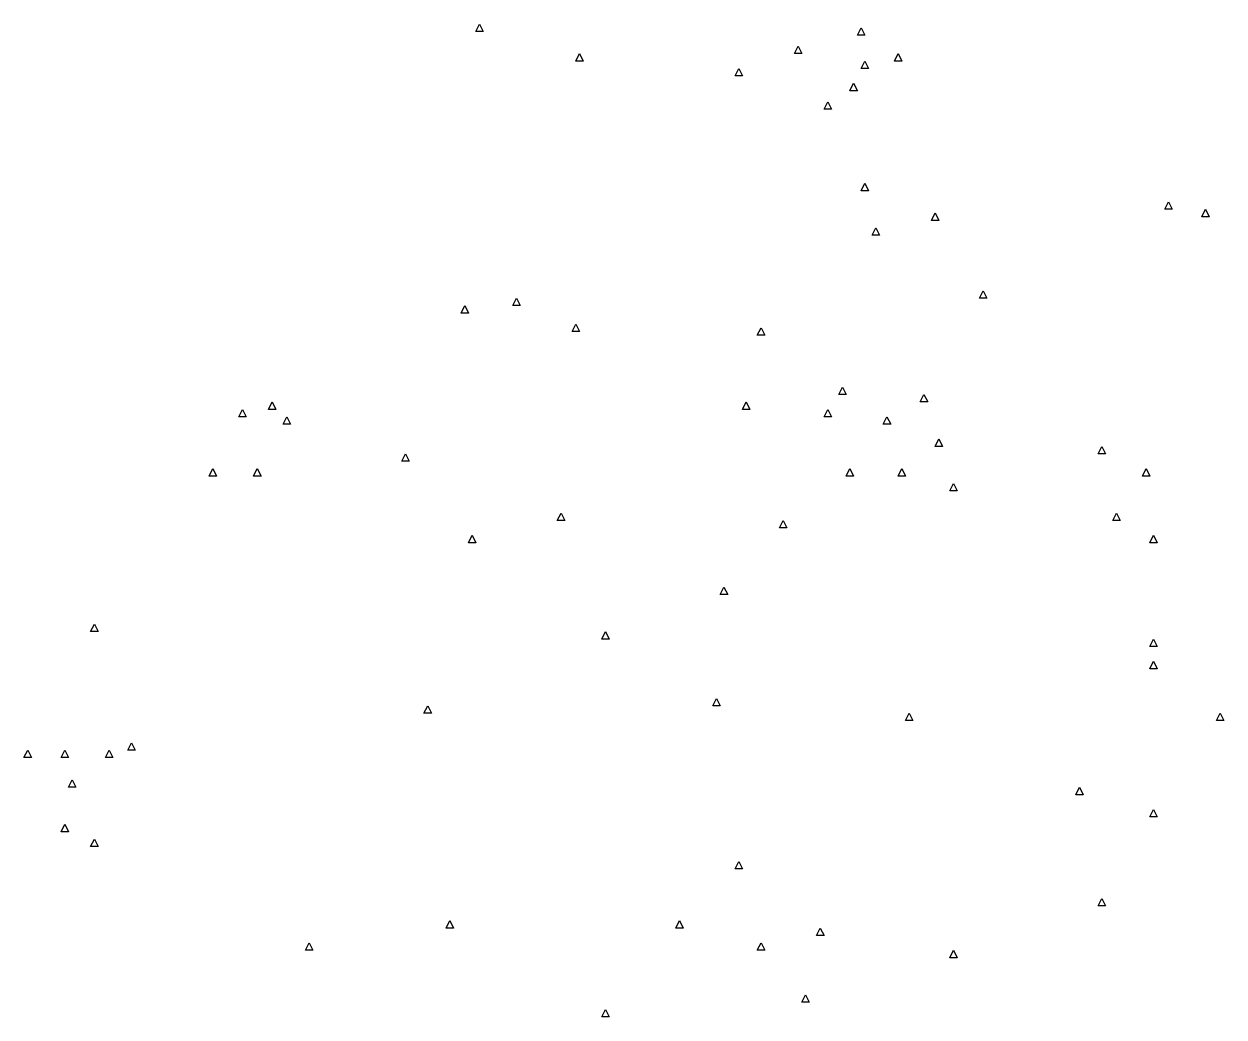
# Model space of a CAD drawing. Extents: x 36 to 1656, y 56 to 1396.
import ezdxf

# ---------------------------------------------------------------- set-up
doc = ezdxf.new("R2010")
doc.units = 0
doc.layers.add('points', color=7, linetype='CONTINUOUS')

msp = doc.modelspace()

# ---------------------------------------------------------------- linework, layer by layer
at = {"layer": 'points', "color": 7}
for points in [[(645.5, 1385.8125), (650.5, 1395.8125), (655.5, 1385.8125), (645.5, 1385.8125)], [(1160.5, 1380.8125), (1165.5, 1390.8125), (1170.5, 1380.8125), (1160.5, 1380.8125)], [(1075.5, 1355.8125), (1080.5, 1365.8125), (1085.5, 1355.8125), (1075.5, 1355.8125)], [(780.5, 1345.8125), (785.5, 1355.8125), (790.5, 1345.8125), (780.5, 1345.8125)], [(1165.5, 1335.8125), (1170.5, 1345.8125), (1175.5, 1335.8125), (1165.5, 1335.8125)], [(1210.5, 1345.8125), (1215.5, 1355.8125), (1220.5, 1345.8125), (1210.5, 1345.8125)], [(995.5, 1325.8125), (1000.5, 1335.8125), (1005.5, 1325.8125), (995.5, 1325.8125)], [(1150.5, 1305.8125), (1155.5, 1315.8125), (1160.5, 1305.8125), (1150.5, 1305.8125)], [(1115.5, 1280.8125), (1120.5, 1290.8125), (1125.5, 1280.8125), (1115.5, 1280.8125)], [(1165.5, 1170.8125), (1170.5, 1180.8125), (1175.5, 1170.8125), (1165.5, 1170.8125)], [(1575.5, 1145.8125), (1580.5, 1155.8125), (1585.5, 1145.8125), (1575.5, 1145.8125)], [(1260.5, 1130.8125), (1265.5, 1140.8125), (1270.5, 1130.8125), (1260.5, 1130.8125)], [(1625.5, 1135.8125), (1630.5, 1145.8125), (1635.5, 1135.8125), (1625.5, 1135.8125)], [(1180.5, 1110.8125), (1185.5, 1120.8125), (1190.5, 1110.8125), (1180.5, 1110.8125)], [(695.5, 1015.8125), (700.5, 1025.8125), (705.5, 1015.8125), (695.5, 1015.8125)], [(1325.5, 1025.8125), (1330.5, 1035.8125), (1335.5, 1025.8125), (1325.5, 1025.8125)], [(625.5, 1005.8125), (630.5, 1015.8125), (635.5, 1005.8125), (625.5, 1005.8125)], [(775.5, 980.8125), (780.5, 990.8125), (785.5, 980.8125), (775.5, 980.8125)], [(1025.5, 975.8125), (1030.5, 985.8125), (1035.5, 975.8125), (1025.5, 975.8125)], [(1135.5, 895.8125), (1140.5, 905.8125), (1145.5, 895.8125), (1135.5, 895.8125)], [(1245.5, 885.8125), (1250.5, 895.8125), (1255.5, 885.8125), (1245.5, 885.8125)], [(325.5, 865.8125), (330.5, 875.8125), (335.5, 865.8125), (325.5, 865.8125)], [(365.5, 875.8125), (370.5, 885.8125), (375.5, 875.8125), (365.5, 875.8125)], [(1005.5, 875.8125), (1010.5, 885.8125), (1015.5, 875.8125), (1005.5, 875.8125)], [(1115.5, 865.8125), (1120.5, 875.8125), (1125.5, 865.8125), (1115.5, 865.8125)], [(385.5, 855.8125), (390.5, 865.8125), (395.5, 855.8125), (385.5, 855.8125)], [(1195.5, 855.8125), (1200.5, 865.8125), (1205.5, 855.8125), (1195.5, 855.8125)], [(1265.5, 825.8125), (1270.5, 835.8125), (1275.5, 825.8125), (1265.5, 825.8125)], [(545.5, 805.8125), (550.5, 815.8125), (555.5, 805.8125), (545.5, 805.8125)], [(1485.5, 815.8125), (1490.5, 825.8125), (1495.5, 815.8125), (1485.5, 815.8125)], [(285.5, 785.8125), (290.5, 795.8125), (295.5, 785.8125), (285.5, 785.8125)], [(345.5, 785.8125), (350.5, 795.8125), (355.5, 785.8125), (345.5, 785.8125)], [(1145.5, 785.8125), (1150.5, 795.8125), (1155.5, 785.8125), (1145.5, 785.8125)], [(1215.5, 785.8125), (1220.5, 795.8125), (1225.5, 785.8125), (1215.5, 785.8125)], [(1545.5, 785.8125), (1550.5, 795.8125), (1555.5, 785.8125), (1545.5, 785.8125)], [(1285.5, 765.8125), (1290.5, 775.8125), (1295.5, 765.8125), (1285.5, 765.8125)], [(755.5, 725.8125), (760.5, 735.8125), (765.5, 725.8125), (755.5, 725.8125)], [(1505.5, 725.8125), (1510.5, 735.8125), (1515.5, 725.8125), (1505.5, 725.8125)], [(1055.5, 715.8125), (1060.5, 725.8125), (1065.5, 715.8125), (1055.5, 715.8125)], [(635.5, 695.8125), (640.5, 705.8125), (645.5, 695.8125), (635.5, 695.8125)], [(1555.5, 695.8125), (1560.5, 705.8125), (1565.5, 695.8125), (1555.5, 695.8125)], [(975.5, 625.8125), (980.5, 635.8125), (985.5, 625.8125), (975.5, 625.8125)], [(125.5, 575.8125), (130.5, 585.8125), (135.5, 575.8125), (125.5, 575.8125)], [(815.5, 565.8125), (820.5, 575.8125), (825.5, 565.8125), (815.5, 565.8125)], [(1555.5, 555.8125), (1560.5, 565.8125), (1565.5, 555.8125), (1555.5, 555.8125)], [(1555.5, 525.8125), (1560.5, 535.8125), (1565.5, 525.8125), (1555.5, 525.8125)], [(575.5, 465.8125), (580.5, 475.8125), (585.5, 465.8125), (575.5, 465.8125)], [(965.5, 475.8125), (970.5, 485.8125), (975.5, 475.8125), (965.5, 475.8125)], [(1225.5, 455.8125), (1230.5, 465.8125), (1235.5, 455.8125), (1225.5, 455.8125)], [(1645.5, 455.8125), (1650.5, 465.8125), (1655.5, 455.8125), (1645.5, 455.8125)], [(175.5, 415.8125), (180.5, 425.8125), (185.5, 415.8125), (175.5, 415.8125)], [(35.5, 405.8125), (40.5, 415.8125), (45.5, 405.8125), (35.5, 405.8125)], [(85.5, 405.8125), (90.5, 415.8125), (95.5, 405.8125), (85.5, 405.8125)], [(145.5, 405.8125), (150.5, 415.8125), (155.5, 405.8125), (145.5, 405.8125)], [(95.5, 365.8125), (100.5, 375.8125), (105.5, 365.8125), (95.5, 365.8125)], [(1455.5, 355.8125), (1460.5, 365.8125), (1465.5, 355.8125), (1455.5, 355.8125)], [(1555.5, 325.8125), (1560.5, 335.8125), (1565.5, 325.8125), (1555.5, 325.8125)], [(85.5, 305.8125), (90.5, 315.8125), (95.5, 305.8125), (85.5, 305.8125)], [(125.5, 285.8125), (130.5, 295.8125), (135.5, 285.8125), (125.5, 285.8125)], [(995.5, 255.8125), (1000.5, 265.8125), (1005.5, 255.8125), (995.5, 255.8125)], [(1485.5, 205.8125), (1490.5, 215.8125), (1495.5, 205.8125), (1485.5, 205.8125)], [(605.5, 175.8125), (610.5, 185.8125), (615.5, 175.8125), (605.5, 175.8125)], [(915.5, 175.8125), (920.5, 185.8125), (925.5, 175.8125), (915.5, 175.8125)], [(1105.5, 165.8125), (1110.5, 175.8125), (1115.5, 165.8125), (1105.5, 165.8125)], [(415.5, 145.8125), (420.5, 155.8125), (425.5, 145.8125), (415.5, 145.8125)], [(1025.5, 145.8125), (1030.5, 155.8125), (1035.5, 145.8125), (1025.5, 145.8125)], [(1285.5, 135.8125), (1290.5, 145.8125), (1295.5, 135.8125), (1285.5, 135.8125)], [(1085.5, 75.8125), (1090.5, 85.8125), (1095.5, 75.8125), (1085.5, 75.8125)], [(815.5, 55.8125), (820.5, 65.8125), (825.5, 55.8125), (815.5, 55.8125)]]:
    msp.add_lwpolyline(points, close=True, dxfattribs=at)

doc.saveas('drawing.dxf')
